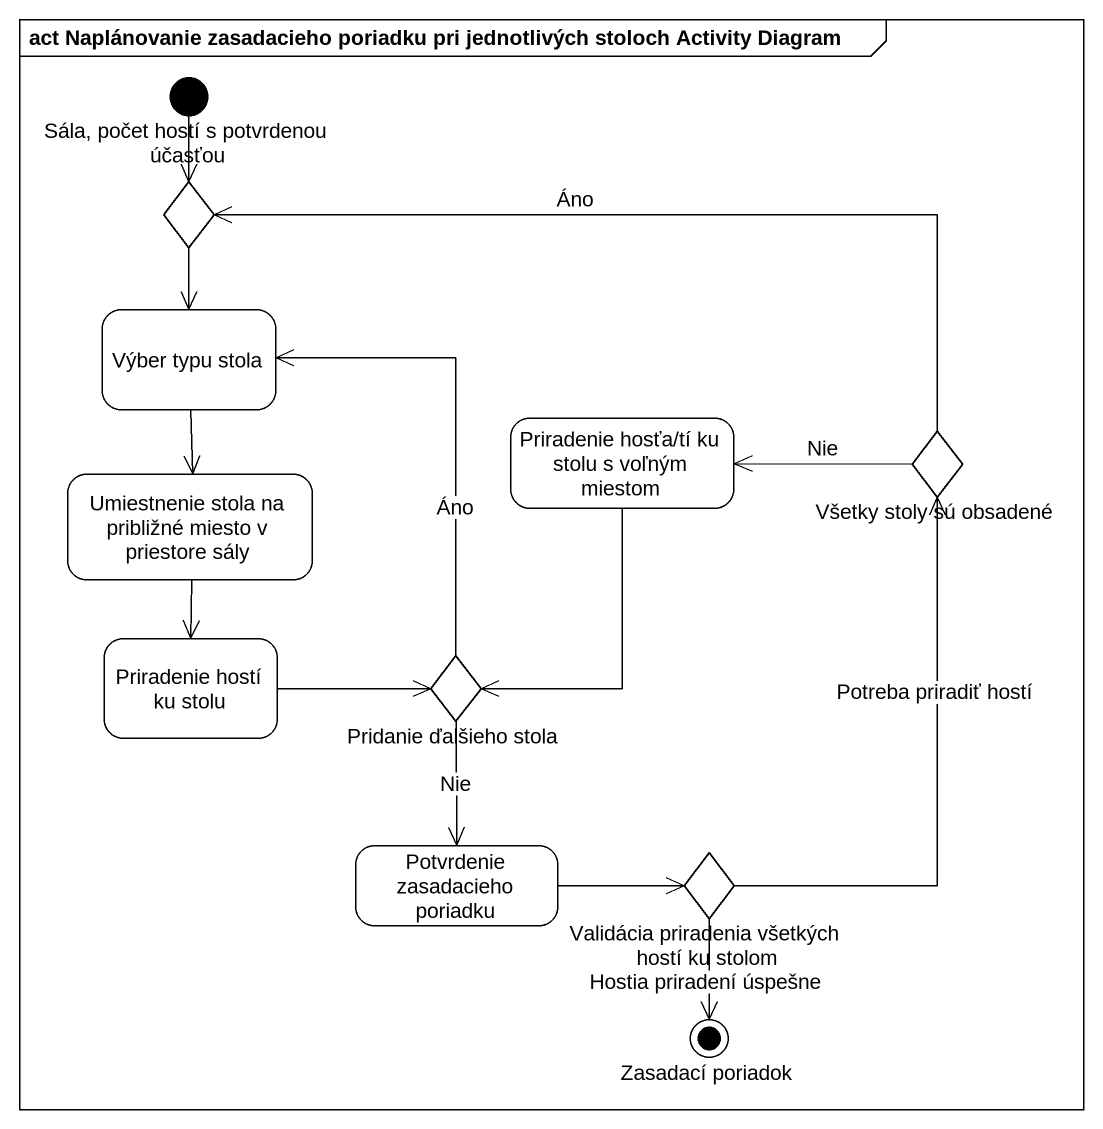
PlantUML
@startuml
mainframe act Naplánovanie zasadacieho poriadku pri jednotlivých stoloch Activity Diagram
hide empty description
state "Sála, počet hostí s potvrdenou účasťou" as Sála_počet_hostí_s <<start>>
state choice1 <<choice>>
state "Výber typu stola" as Výber_typu_stola
state "Priradenie hosťa/tí ku stolu s voľným miestom" as Priradenie_hosťa_tí_ku
state "Všetky stoly sú obsadené" as Všetky_stoly_sú_obsadené <<choice>>
state "Umiestnenie stola na približné miesto v priestore sály" as Umiestnenie_stola_na
state "Priradenie hostí ku stolu" as Priradenie_hostí_ku_stolu
state "Pridanie ďalšieho stola" as Pridanie_ďalšieho_stola <<choice>>
state "Potvrdenie zasadacieho poriadku" as Potvrdenie_zasadacieho
state "Validácia priradenia všetkých hostí ku stolom" as Validácia_priradenia <<choice>>
state "Zasadací poriadok" as Zasadací_poriadok <<end>>
Sála_počet_hostí_s --> choice1
choice1 --> Výber_typu_stola
Výber_typu_stola --> Umiestnenie_stola_na
Priradenie_hosťa_tí_ku --> Pridanie_ďalšieho_stola
Všetky_stoly_sú_obsadené -left-> choice1 : Áno
Všetky_stoly_sú_obsadené -left-> Priradenie_hosťa_tí_ku : Nie
Umiestnenie_stola_na --> Priradenie_hostí_ku_stolu
Priradenie_hostí_ku_stolu -right-> Pridanie_ďalšieho_stola
Pridanie_ďalšieho_stola -up-> Výber_typu_stola : Áno
Pridanie_ďalšieho_stola --> Potvrdenie_zasadacieho : Nie
Potvrdenie_zasadacieho -right-> Validácia_priradenia
Validácia_priradenia -up-> Všetky_stoly_sú_obsadené : Potreba priradiť hostí
Validácia_priradenia --> Zasadací_poriadok : Hostia priradení úspešne
@enduml
